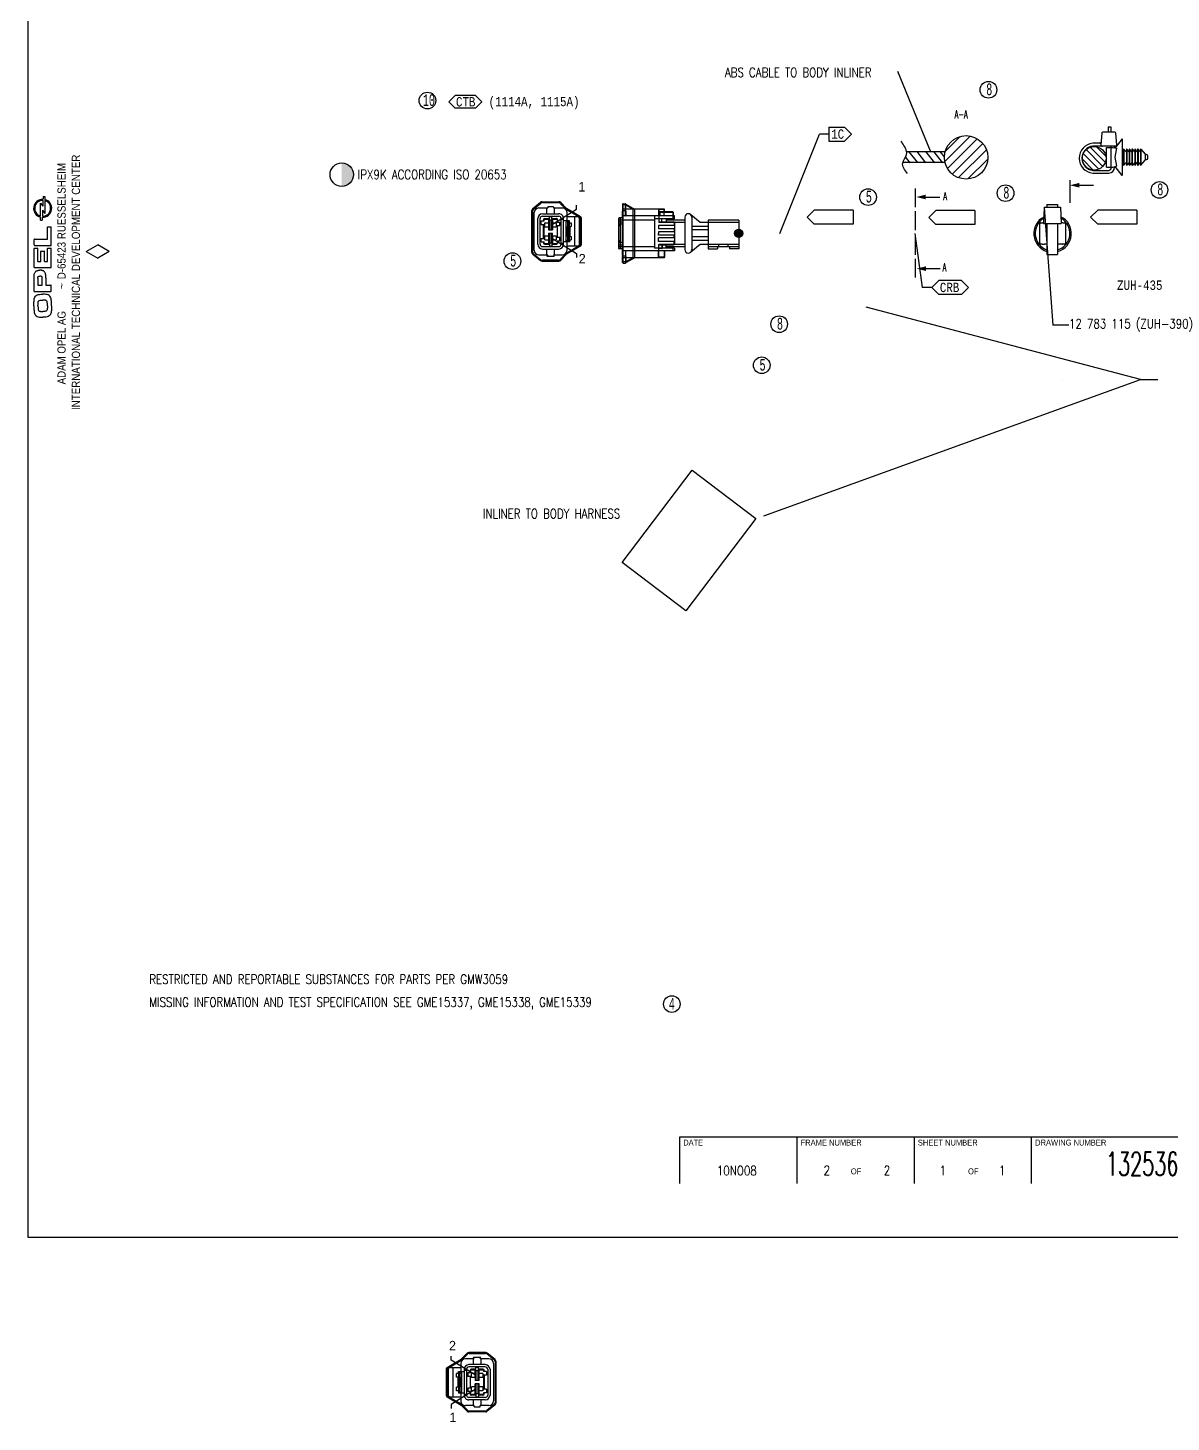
# Model space of a CAD drawing. Extents: x -144 to 1666, y -603 to 461.
# Drawn here: x -97 to 390, y -562 to 33 of the extents above; entities that cross this region are included whole.
import ezdxf

# ---------------------------------------------------------------- set-up
doc = ezdxf.new("R2010")
doc.units = 0
doc.layers.get('0').update_dxf_attribs({"linetype": 'CONTINUOUS'})
for name, color, linetype in [('1', 7, 'CONTINUOUS'), ('2', 7, 'CONTINUOUS'), ('253', 7, 'CONTINUOUS'), ('3', 7, 'CONTINUOUS'), ('BUNDLE FLAGS', 6, 'CONTINUOUS'), ('FLAGS', 5, 'CONTINUOUS'), ('kreis', 7, 'CONTINUOUS')]:
    doc.layers.add(name, color=color, linetype=linetype)
doc.styles.add('HS-COMPONENT-INFO', font='MONOTXT.SHX', dxfattribs={"width": 0.8, "height": 4})
doc.styles.add('HS-DRAWING-FRAME', font='ROMANS.SHX', dxfattribs={"width": 0.6, "height": 3.5})
doc.styles.add('HS-FLAGS', font='MONOTXT.SHX', dxfattribs={"width": 0.8, "height": 4})
doc.styles.add('HS-TABLE-CHANGE-INDEX-CODE', font='MONOTXT.SHX', dxfattribs={"width": 0.6, "height": 5})
doc.styles.add('HS-WIRE', font='ROMANS.SHX', dxfattribs={"width": 0.8, "height": 4})
doc.styles.add('TXT', font='TXT', dxfattribs={"height": 0.2})
doc.linetypes.add('RA', pattern='A,0.2,-0.005,["-\\-",Standard,S=0.3,R=0,X=-0.4,Y=-0.15],-0.005', length=0.21)

# ---------------------------------------------------------------- blocks, each defined once
blk = doc.blocks.new('RAUTEN')
at = {"layer": '253', "linetype": 'Continuous'}
for p, q in [((-1738.2, 420.37), (-1733.24, 423.24)), ((-1728.28, 420.37), (-1733.24, 423.24)), ((-1738.2, 420.37), (-1733.24, 417.51)), ((-1728.28, 420.37), (-1733.24, 417.51))]:
    blk.add_line(p, q, dxfattribs=at)
blk = doc.blocks.new('OPEL')
at = {"layer": '2', "color": 7, "linetype": 'Continuous'}
for p, q in [((5.4, 435.52), (5.36, 440.96)), ((5.36, 440.96), (6.34, 439.66)), ((6.44, 442.2), (6.34, 439.66)), ((6.51, 443.84), (6.46, 442.65)), ((6.51, 443.84), (7.19, 443.84)), ((7.19, 443.84), (7.2, 442.55)), ((7.2, 442.08), (7.25, 436.64)), ((5.42, 433.76), (5.41, 435.05)), ((6.15, 434.95), (6.1, 433.76)), ((6.27, 437.94), (6.17, 435.4)), ((6.27, 437.94), (7.25, 436.64)), ((5.42, 433.76), (6.1, 433.76)), ((8.36, 425.65), (8.36, 430.69)), ((8.51, 430.84), (9.77, 430.84)), ((9.93, 423), (9.93, 430.69)), ((2.68, 423.16), (2.68, 425.5)), ((2.83, 425.65), (8.36, 425.65)), ((2.83, 423), (9.93, 423)), ((2.68, 413.5), (2.68, 421.6)), ((2.83, 421.76), (4.07, 421.76)), ((4.22, 416.15), (4.22, 421.6)), ((5.53, 416.15), (5.53, 420.42)), ((5.69, 420.57), (6.92, 420.57)), ((7.07, 416.15), (7.07, 420.42)), ((8.39, 416.15), (8.39, 421.6)), ((8.54, 421.76), (9.77, 421.76)), ((9.93, 413.5), (9.93, 421.6)), ((2.68, 413.5), (9.93, 413.5)), ((4.22, 416.15), (5.53, 416.15)), ((7.07, 416.15), (8.39, 416.15)), ((2.68, 403.38), (2.68, 409.13)), ((4.22, 409.03), (4.22, 406.03)), ((4.22, 406.03), (6.1, 406.03)), ((6.1, 406.03), (6.1, 409.03)), ((7.64, 409.13), (7.65, 406.03)), ((7.65, 406.03), (9.77, 406.03)), ((9.93, 403.54), (9.93, 405.88)), ((2.68, 403.38), (9.77, 403.38))]:
    blk.add_line(p, q, dxfattribs=at)
for centre, radius, start, end in [((6.3, 438.8), 3.86, 87.67302, 256.56851), ((6.3, 438.8), 3.4, 87.67263, 254.66706), ((6.3, 438.8), 3.86, 267.67847, 76.56259), ((6.3, 438.8), 3.4, 267.67885, 74.6603), ((8.51, 430.69), 0.154, 90, 180), ((9.77, 430.69), 0.154, 0, 90), ((2.83, 425.5), 0.154, 90, 180), ((2.83, 423.16), 0.154, 179.99963, 270), ((2.83, 421.6), 0.154, 90, 180), ((4.07, 421.6), 0.154, 0, 90), ((5.69, 420.42), 0.154, 90, 180), ((6.92, 420.42), 0.154, 0, 90), ((8.54, 421.6), 0.154, 90, 180), ((9.77, 421.6), 0.154, 0, 90), ((9.77, 405.88), 0.154, 0, 90), ((9.77, 403.54), 0.154, 270, 0)]:
    blk.add_arc(centre, radius, start, end, dxfattribs=at)
for points, knots in [([(2.68, 409.13), (2.68, 409.4), (2.68, 409.67), (2.69, 409.94), (2.69, 410.18), (2.71, 410.41), (2.74, 410.65), (2.78, 410.85), (2.82, 411.04), (2.9, 411.23), (2.98, 411.41), (3.08, 411.58), (3.22, 411.72), (3.36, 411.87), (3.52, 411.99), (3.71, 412.09), (3.83, 412.16), (3.96, 412.21), (4.09, 412.26), (4.24, 412.31), (4.39, 412.35), (4.54, 412.37), (4.75, 412.41), (4.95, 412.43), (5.16, 412.43)], [0, 0, 0, 0, 0.168218, 0.168218, 0.168218, 0.314654, 0.314654, 0.314654, 0.439807, 0.439807, 0.439807, 0.560762, 0.560762, 0.560762, 0.687717, 0.687717, 0.687717, 0.775101, 0.775101, 0.775101, 0.871859, 0.871859, 0.871859, 1, 1, 1, 1]), ([(7.64, 409.13), (7.64, 409.4), (7.64, 409.67), (7.63, 409.94), (7.63, 410.18), (7.61, 410.41), (7.57, 410.65), (7.54, 410.85), (7.5, 411.04), (7.42, 411.23), (7.34, 411.41), (7.23, 411.58), (7.1, 411.72), (6.96, 411.87), (6.79, 411.99), (6.61, 412.09), (6.49, 412.16), (6.36, 412.21), (6.23, 412.26), (6.08, 412.31), (5.93, 412.35), (5.77, 412.37), (5.57, 412.41), (5.37, 412.43), (5.16, 412.43)], [0, 0, 0, 0, 0.168218, 0.168218, 0.168218, 0.314654, 0.314654, 0.314654, 0.439807, 0.439807, 0.439807, 0.560762, 0.560762, 0.560762, 0.687717, 0.687717, 0.687717, 0.775101, 0.775101, 0.775101, 0.871859, 0.871859, 0.871859, 1, 1, 1, 1]), ([(4.22, 409.03), (4.22, 409.09), (4.22, 409.16), (4.23, 409.23), (4.24, 409.33), (4.26, 409.42), (4.3, 409.51), (4.32, 409.56), (4.34, 409.6), (4.37, 409.64), (4.41, 409.69), (4.46, 409.73), (4.52, 409.77), (4.59, 409.81), (4.67, 409.84), (4.74, 409.86), (4.81, 409.88), (4.87, 409.89), (4.94, 409.9), (5.01, 409.9), (5.09, 409.9), (5.16, 409.9)], [0, 0, 0, 0, 0.136967, 0.136967, 0.136967, 0.328774, 0.328774, 0.328774, 0.428621, 0.428621, 0.428621, 0.559381, 0.559381, 0.559381, 0.720584, 0.720584, 0.720584, 0.852695, 0.852695, 0.852695, 1, 1, 1, 1]), ([(6.1, 409.03), (6.1, 409.09), (6.1, 409.16), (6.09, 409.23), (6.08, 409.33), (6.06, 409.42), (6.02, 409.51), (6, 409.56), (5.98, 409.6), (5.94, 409.64), (5.9, 409.69), (5.85, 409.73), (5.8, 409.77), (5.73, 409.81), (5.65, 409.84), (5.57, 409.86), (5.51, 409.88), (5.45, 409.89), (5.38, 409.9), (5.31, 409.9), (5.23, 409.9), (5.16, 409.9)], [0, 0, 0, 0, 0.136967, 0.136967, 0.136967, 0.328774, 0.328774, 0.328774, 0.428621, 0.428621, 0.428621, 0.559381, 0.559381, 0.559381, 0.720584, 0.720584, 0.720584, 0.852695, 0.852695, 0.852695, 1, 1, 1, 1]), ([(2.55, 397.23), (2.55, 397.44), (2.55, 397.64), (2.56, 397.85), (2.56, 398.16), (2.57, 398.47), (2.59, 398.78), (2.61, 399.08), (2.64, 399.38), (2.67, 399.69), (2.71, 399.98), (2.76, 400.27), (2.85, 400.55), (2.89, 400.68), (2.95, 400.81), (3.01, 400.93), (3.15, 401.18), (3.33, 401.41), (3.55, 401.58), (3.8, 401.78), (4.1, 401.92), (4.41, 402), (4.76, 402.09), (5.13, 402.11), (5.5, 402.13), (5.77, 402.14), (6.04, 402.15), (6.32, 402.15)], [0, 0, 0, 0, 0.082484, 0.082484, 0.082484, 0.206911, 0.206911, 0.206911, 0.329431, 0.329431, 0.329431, 0.447306, 0.447306, 0.447306, 0.503193, 0.503193, 0.503193, 0.615499, 0.615499, 0.615499, 0.743414, 0.743414, 0.743414, 0.890432, 0.890432, 0.890432, 1, 1, 1, 1]), ([(4.31, 397.23), (4.31, 397.42), (4.31, 397.62), (4.32, 397.81), (4.32, 398.03), (4.34, 398.26), (4.36, 398.48), (4.37, 398.67), (4.38, 398.86), (4.45, 399.03), (4.49, 399.16), (4.56, 399.28), (4.66, 399.37), (4.74, 399.44), (4.83, 399.5), (4.93, 399.53), (5.09, 399.59), (5.27, 399.62), (5.44, 399.63), (5.61, 399.65), (5.78, 399.66), (5.95, 399.66), (6.07, 399.66), (6.19, 399.66), (6.32, 399.66)], [0, 0, 0, 0, 0.147139, 0.147139, 0.147139, 0.319262, 0.319262, 0.319262, 0.461637, 0.461637, 0.461637, 0.564084, 0.564084, 0.564084, 0.643923, 0.643923, 0.643923, 0.776731, 0.776731, 0.776731, 0.906763, 0.906763, 0.906763, 1, 1, 1, 1]), ([(10.08, 397.23), (10.08, 397.44), (10.08, 397.64), (10.08, 397.85), (10.07, 398.16), (10.06, 398.47), (10.04, 398.78), (10.02, 399.08), (10, 399.38), (9.96, 399.69), (9.92, 399.98), (9.88, 400.27), (9.78, 400.55), (9.74, 400.68), (9.68, 400.81), (9.62, 400.93), (9.49, 401.18), (9.31, 401.41), (9.09, 401.58), (8.84, 401.78), (8.53, 401.92), (8.22, 402), (7.87, 402.09), (7.5, 402.11), (7.13, 402.13), (6.86, 402.14), (6.59, 402.15), (6.32, 402.15)], [0, 0, 0, 0, 0.082484, 0.082484, 0.082484, 0.206911, 0.206911, 0.206911, 0.329431, 0.329431, 0.329431, 0.447306, 0.447306, 0.447306, 0.503193, 0.503193, 0.503193, 0.615499, 0.615499, 0.615499, 0.743414, 0.743414, 0.743414, 0.890432, 0.890432, 0.890432, 1, 1, 1, 1]), ([(8.32, 397.23), (8.32, 397.42), (8.32, 397.62), (8.32, 397.81), (8.31, 398.03), (8.29, 398.26), (8.28, 398.48), (8.26, 398.67), (8.25, 398.86), (8.19, 399.03), (8.14, 399.16), (8.07, 399.28), (7.97, 399.37), (7.89, 399.44), (7.8, 399.5), (7.7, 399.53), (7.54, 399.59), (7.36, 399.62), (7.19, 399.63), (7.02, 399.65), (6.85, 399.66), (6.68, 399.66), (6.56, 399.66), (6.44, 399.66), (6.32, 399.66)], [0, 0, 0, 0, 0.147139, 0.147139, 0.147139, 0.319262, 0.319262, 0.319262, 0.461637, 0.461637, 0.461637, 0.564084, 0.564084, 0.564084, 0.643923, 0.643923, 0.643923, 0.776731, 0.776731, 0.776731, 0.906763, 0.906763, 0.906763, 1, 1, 1, 1]), ([(2.55, 397.23), (2.55, 397.03), (2.55, 396.82), (2.56, 396.62), (2.56, 396.31), (2.57, 396), (2.59, 395.69), (2.61, 395.38), (2.64, 395.08), (2.67, 394.78), (2.71, 394.48), (2.76, 394.19), (2.85, 393.91), (2.89, 393.78), (2.95, 393.65), (3.01, 393.53), (3.15, 393.28), (3.33, 393.06), (3.55, 392.88), (3.8, 392.68), (4.1, 392.55), (4.41, 392.47), (4.76, 392.37), (5.13, 392.35), (5.5, 392.34), (5.77, 392.32), (6.04, 392.32), (6.32, 392.32)], [0, 0, 0, 0, 0.082484, 0.082484, 0.082484, 0.206911, 0.206911, 0.206911, 0.329431, 0.329431, 0.329431, 0.447306, 0.447306, 0.447306, 0.503193, 0.503193, 0.503193, 0.615499, 0.615499, 0.615499, 0.743414, 0.743414, 0.743414, 0.890432, 0.890432, 0.890432, 1, 1, 1, 1]), ([(4.31, 397.23), (4.31, 397.04), (4.31, 396.85), (4.32, 396.66), (4.32, 396.43), (4.34, 396.21), (4.36, 395.98), (4.37, 395.79), (4.38, 395.61), (4.45, 395.43), (4.49, 395.3), (4.56, 395.18), (4.66, 395.09), (4.74, 395.02), (4.83, 394.97), (4.93, 394.93), (5.09, 394.87), (5.27, 394.85), (5.44, 394.83), (5.61, 394.82), (5.78, 394.81), (5.95, 394.8), (6.07, 394.8), (6.19, 394.8), (6.32, 394.8)], [0, 0, 0, 0, 0.147139, 0.147139, 0.147139, 0.319262, 0.319262, 0.319262, 0.461637, 0.461637, 0.461637, 0.564084, 0.564084, 0.564084, 0.643923, 0.643923, 0.643923, 0.776731, 0.776731, 0.776731, 0.906763, 0.906763, 0.906763, 1, 1, 1, 1]), ([(8.32, 397.23), (8.32, 397.04), (8.32, 396.85), (8.32, 396.66), (8.31, 396.43), (8.29, 396.21), (8.28, 395.98), (8.26, 395.79), (8.25, 395.61), (8.19, 395.43), (8.14, 395.3), (8.07, 395.18), (7.97, 395.09), (7.89, 395.02), (7.8, 394.97), (7.7, 394.93), (7.54, 394.87), (7.36, 394.85), (7.19, 394.83), (7.02, 394.82), (6.85, 394.81), (6.68, 394.8), (6.56, 394.8), (6.44, 394.8), (6.32, 394.8)], [0, 0, 0, 0, 0.147139, 0.147139, 0.147139, 0.319262, 0.319262, 0.319262, 0.461637, 0.461637, 0.461637, 0.564084, 0.564084, 0.564084, 0.643923, 0.643923, 0.643923, 0.776731, 0.776731, 0.776731, 0.906763, 0.906763, 0.906763, 1, 1, 1, 1]), ([(10.08, 397.23), (10.08, 397.03), (10.08, 396.82), (10.08, 396.62), (10.07, 396.31), (10.06, 396), (10.04, 395.69), (10.02, 395.38), (10, 395.08), (9.96, 394.78), (9.92, 394.48), (9.88, 394.19), (9.78, 393.91), (9.74, 393.78), (9.68, 393.65), (9.62, 393.53), (9.49, 393.28), (9.31, 393.06), (9.09, 392.88), (8.84, 392.68), (8.53, 392.55), (8.22, 392.47), (7.87, 392.37), (7.5, 392.35), (7.13, 392.34), (6.86, 392.32), (6.59, 392.32), (6.32, 392.32)], [0, 0, 0, 0, 0.082484, 0.082484, 0.082484, 0.206911, 0.206911, 0.206911, 0.329431, 0.329431, 0.329431, 0.447306, 0.447306, 0.447306, 0.503193, 0.503193, 0.503193, 0.615499, 0.615499, 0.615499, 0.743414, 0.743414, 0.743414, 0.890432, 0.890432, 0.890432, 1, 1, 1, 1])]:
    blk.add_open_spline(points, degree=3, knots=knots, dxfattribs=at)
at = {"layer": '2', "color": 7, "linetype": 'Continuous', "style": 'TXT'}
for s, width, p in [('INTERNATIONAL TECHNICAL DEVELOPMENT CENTER', 0.889286, (22.22, 352.77)), (' D-65423 RUESSELSHEIM', 0.886886, (16.1, 407.4)), ('ADAM OPEL AG ', 0.883971, (16.1, 363.71))]:
    blk.add_text(s, height=3.5, rotation=90, dxfattribs=dict(at, width=width)).set_placement(p)
blk.add_text('~', height=3.5, rotation=90, dxfattribs=at).set_placement((16.1, 404.28))
blk = doc.blocks.new('418123610_ZUS-25')
for p, q in [((-5.75, 51.15), (6.55, 51.15)), ((-5.75, 51.15), (-5.75, 38.15)), ((-4.75, 51.15), (-4.75, 34.72)), ((4.65, 51.15), (4.65, 34.72)), ((5.65, 51.15), (5.65, 38.15)), ((6.55, 51.15), (6.55, 47.19)), ((5.65, 46.65), (4.65, 46.65)), ((5.65, 42.65), (4.65, 42.65)), ((5.65, 47.19), (6.55, 47.19)), ((5.65, 42.12), (6.55, 42.12)), ((6.55, 38.15), (6.55, 42.12)), ((-5.75, 38.15), (6.55, 38.15)), ((-3.05, 38.15), (-3.05, 31.15)), ((-1.55, 38.15), (-1.55, 31.15)), ((1.45, 38.15), (1.45, 31.15)), ((2.95, 38.15), (2.95, 31.15)), ((-4.75, 34.72), (-8.01, 30.71)), ((-6.95, 31.15), (6.85, 31.15)), ((4.65, 34.72), (7.91, 30.71)), ((-7.49, 23.84), (-7.49, 1.93)), ((-6.3, 23.84), (-7.49, 23.84)), ((-6.95, 28.15), (6.85, 28.15)), ((-6.3, 23.84), (-6.3, 15.27)), ((-5.74, 28.15), (-5.74, 20.25)), ((-4.74, 28.15), (-4.74, 17.1)), ((-4.45, 23.83), (4.37, 23.83)), ((-3.44, 23.83), (-3.44, 16.92)), ((-1.94, 23.83), (-1.94, 16.92)), ((-0.78, 23.83), (-0.78, 16.92)), ((0.69, 23.83), (0.69, 16.92)), ((1.86, 23.83), (1.86, 16.92)), ((3.36, 23.83), (3.36, 16.92)), ((4.66, 28.15), (4.66, 17.1)), ((5.66, 28.15), (5.66, 20.25)), ((6.21, 23.84), (6.21, 15.27)), ((6.21, 23.84), (7.4, 23.84)), ((7.4, 23.84), (7.4, 1.93)), ((-10.4, 19.41), (-10.4, 1.94)), ((-7.48, 19.41), (-10.4, 19.41)), ((-10.24, 19.55), (-10.24, 17.1)), ((-9.19, 19.55), (-10.22, 19.55)), ((-9.19, 23.13), (-9.19, 17.1)), ((-6.3, 23.15), (-9.18, 23.15)), ((-9.03, 23.32), (-9.03, 17.1)), ((-7.49, 23.33), (-8.99, 23.33)), ((-6.3, 20.25), (-4.74, 20.25)), ((-4.74, 18.33), (-6.3, 18.33)), ((-4.95, 17.1), (-4.95, 23.33)), ((-4.74, 23.7), (-3.44, 23.7)), ((-1.94, 23.7), (-0.78, 23.7)), ((1.86, 23.7), (0.69, 23.7)), ((4.66, 23.7), (3.36, 23.7)), ((6.21, 20.25), (4.66, 20.25)), ((4.87, 17.1), (4.87, 23.33)), ((4.87, 18.54), (6.33, 18.54)), ((4.87, 18.33), (6.21, 18.33)), ((7.4, 23.15), (6.21, 23.15)), ((6.21, 18.33), (6.4, 18.51)), ((6.43, 18.44), (6.43, 17.1)), ((7.4, 19.55), (10.14, 19.55)), ((7.4, 19.41), (10.32, 19.41)), ((10.13, 19.55), (10.13, 17.1)), ((10.32, 19.41), (10.32, 1.93)), ((-10.4, 17.1), (-4.74, 17.1)), ((-10.4, 16.91), (-7.49, 16.91)), ((-9.03, 17.48), (-7.49, 17.48)), ((-7.49, 15.27), (6.21, 15.27)), ((-5.72, 15.27), (-5.72, 0.21)), ((-3.44, 16.92), (-1.94, 16.92)), ((-0.78, 16.92), (-0.02, 16.92)), ((0.69, 16.92), (-0.06, 16.92)), ((3.36, 16.92), (1.86, 16.92)), ((10.32, 17.1), (4.66, 17.1)), ((5.64, 15.27), (5.64, 0.21)), ((10.33, 16.91), (7.42, 16.91)), ((-12.48, 3.09), (-10.4, 6.71)), ((-10.4, 6.06), (-12.1, 3.09)), ((-10.4, 6.71), (10.32, 6.71)), ((-10.4, 6.06), (10.32, 6.06)), ((12.39, 3.09), (10.32, 6.71)), ((10.32, 6.06), (12.02, 3.09)), ((-12.68, 1.85), (-12.68, 2.89)), ((-7.49, 2.86), (-12.68, 2.86)), ((12.59, 1.93), (-12.68, 1.94)), ((-9.92, 3.09), (-12.48, 3.09)), ((-12.48, 1.65), (-9.92, 1.65)), ((-12.2, 2.86), (-12.1, 3.09)), ((-12.2, 2.86), (-12.2, 1.94)), ((-12.2, 1.94), (-12.1, 1.65)), ((-9.72, 2.86), (-9.72, 2.89)), ((-9.72, 2.89), (-9.72, 1.85)), ((-9.72, 1.85), (-9.72, 1.85)), ((-9.52, 3.09), (-7.69, 3.09)), ((9.44, 1.65), (-9.52, 1.65)), ((-7.49, 1.93), (-7.49, 1.85)), ((-6.64, 1.65), (-6.64, 0.21)), ((-6.64, 0.66), (6.56, 0.66)), ((6.36, 0.01), (-6.44, 0.01)), ((-4.93, 0.03), (-4.93, 1.65)), ((-3.92, 1.65), (-3.92, 0.21)), ((-3.72, 0.01), (-3.42, 0.01)), ((-3.22, 0.66), (-3.22, 0.21)), ((3.14, 0.66), (3.14, 0.21)), ((3.63, 0.01), (3.34, 0.01)), ((3.83, 1.65), (3.83, 0.21)), ((4.85, 0.03), (4.85, 1.65)), ((6.56, 1.65), (6.56, 0.21)), ((7.4, 1.93), (7.4, 1.85)), ((7.41, 2.86), (12.59, 2.86)), ((9.44, 3.09), (7.6, 3.09)), ((9.64, 2.89), (9.64, 1.85)), ((9.64, 2.86), (9.64, 2.89)), ((9.64, 1.85), (9.64, 1.85)), ((9.74, 3.09), (12.39, 3.09)), ((12.39, 1.65), (9.84, 1.65)), ((12.12, 2.86), (12.02, 3.09)), ((12.12, 1.93), (12.02, 1.65)), ((12.12, 2.86), (12.12, 1.93)), ((12.59, 1.85), (12.59, 2.89))]:
    blk.add_line(p, q)
for centre, radius, start, end in [((-6.95, 29.65), 1.5, 90, 180), ((6.85, 29.65), 1.5, 0, 90), ((-6.95, 29.65), 1.5, 180, 270), ((-4.45, 23.33), 0.5, 90, 180), ((4.37, 23.33), 0.5, 0, 90), ((6.85, 29.65), 1.5, 270, 0), ((-10.23, 19.38), 0.171, 85.84968, 170.08507), ((-8.99, 23.13), 0.2, 90, 180), ((6.11, 18.44), 0.1, 0, 0), ((6.33, 18.44), 0.1, 0, 90), ((10.14, 19.36), 0.188, 14.55273, 92.10178), ((-12.48, 2.89), 0.2, 90, 180.22625), ((-12.48, 1.85), 0.2, 180.22625, 270), ((-9.92, 2.89), 0.2, 0, 90), ((-9.92, 1.85), 0.2, 270, 0), ((-9.52, 2.89), 0.2, 90, 180), ((-9.52, 1.85), 0.2, 180, 270), ((-7.69, 2.89), 0.2, 0, 90), ((-7.69, 1.85), 0.2, 270, 0), ((-6.44, 0.21), 0.2, 180, 270), ((-5.92, 0.21), 0.2, 270, 0), ((-3.72, 0.21), 0.2, 180, 270), ((-3.42, 0.21), 0.2, 270, 0), ((3.34, 0.21), 0.2, 180, 270), ((3.63, 0.21), 0.2, 270, 0), ((5.84, 0.21), 0.2, 180, 270), ((6.36, 0.21), 0.2, 270, 0), ((7.6, 2.89), 0.2, 90, 180), ((7.6, 1.85), 0.2, 180, 270), ((9.44, 2.89), 0.2, 0, 90), ((9.44, 1.85), 0.2, 270, 0), ((9.84, 2.89), 0.2, 90, 180), ((9.84, 1.85), 0.2, 180, 270), ((12.39, 2.89), 0.2, 359.77375, 90), ((12.39, 1.85), 0.2, 270, 359.77375)]:
    blk.add_arc(centre, radius, start, end)
blk = doc.blocks.new('HSDblock0001')
for p, q in [((0.27, 23.25), (6.31, 26.78)), ((0.27, 23.25), (6.31, 26.78)), ((0.85, 23.18), (6.53, 26.51)), ((2.04, 26.47), (2.04, 28.18)), ((12.67, 19.82), (2.04, 26.47)), ((6.07, 25.02), (6.07, 21.05)), ((6.31, 26.78), (8.78, 29.35)), ((6.31, 26.78), (8.78, 29.35)), ((6.53, 26.51), (8.93, 29)), ((11.82, 27.02), (8.07, 27.02)), ((16.72, 29.65), (9.5, 29.65)), ((9.5, 29.65), (16.72, 29.65)), ((16.57, 24.52), (9.57, 24.52)), ((9.65, 29.3), (16.6, 29.3)), ((11.42, 27.02), (11.42, 24.52)), ((14.62, 27.52), (11.52, 27.52)), ((11.82, 27.02), (11.52, 27.52)), ((14.32, 27.02), (14.62, 27.52)), ((18.07, 27.02), (14.32, 27.02)), ((14.72, 27.02), (14.72, 24.52)), ((20.35, 26.59), (17.23, 29.08)), ((20.7, 26.75), (17.35, 29.43)), ((20.07, 25.02), (20.07, 9.02)), ((20.72, 25.81), (20.72, 8.25)), ((21.07, 25.97), (21.07, 8.09)), ((21.07, 25.02), (21.07, 9.02)), ((0, 22.81), (0, 11.22)), ((0, 11.22), (0, 22.81)), ((0.35, 11.71), (0.35, 22.32)), ((0.7, 22.29), (0.7, 11.73)), ((1.7, 23.29), (6.07, 23.29)), ((2.68, 23.29), (2.68, 10.73)), ((5.07, 20.66), (4.33, 20.66)), ((4.33, 19.16), (4.33, 20.66)), ((5.07, 19.16), (4.33, 19.16)), ((4.79, 19.16), (4.79, 14.87)), ((5.07, 21.52), (7.57, 21.52)), ((5.07, 21.02), (5.07, 21.52)), ((5.07, 21.02), (6.18, 21.06)), ((5.07, 21.02), (5.07, 12.52)), ((5.4, 13), (5.4, 21.03)), ((5.7, 21.04), (5.7, 12.99)), ((6.18, 21.06), (6.55, 21.01)), ((6.34, 19.1), (6.55, 19.17)), ((6.34, 14.94), (6.34, 19.1)), ((6.55, 13.02), (6.55, 21.01)), ((7.57, 22.52), (7.57, 11.52)), ((7.57, 22.12), (8.57, 22.12)), ((8.57, 22.52), (8.57, 11.52)), ((9.07, 21.02), (9.07, 19.52)), ((10.32, 21.02), (9.07, 21.02)), ((10.32, 19.52), (9.07, 19.52)), ((16.57, 23.52), (9.57, 23.52)), ((10.07, 21.02), (10.07, 22.02)), ((10.07, 19.52), (10.07, 14.52)), ((10.32, 21.02), (10.32, 22.02)), ((10.32, 14.52), (10.32, 19.52)), ((12.55, 22.22), (10.52, 22.22)), ((12.55, 22.52), (10.57, 22.52)), ((12.22, 20.67), (10.65, 20.67)), ((10.65, 18.97), (10.65, 20.67)), ((12.22, 18.97), (10.65, 18.97)), ((12.22, 18.97), (12.22, 21.92)), ((13.92, 21.92), (12.22, 21.92)), ((12.22, 18.97), (12.22, 17.71)), ((12.55, 22.22), (12.55, 23.3)), ((13.59, 23.3), (12.55, 23.3)), ((12.67, 17.71), (12.67, 21.92)), ((13.47, 17.71), (13.47, 21.92)), ((13.59, 22.22), (13.59, 23.3)), ((15.57, 22.52), (13.59, 22.52)), ((15.62, 22.22), (13.59, 22.22)), ((13.92, 17.71), (13.92, 21.92)), ((15.5, 20.67), (13.92, 20.67)), ((15.5, 18.97), (13.92, 18.97)), ((15.5, 20.67), (15.5, 18.97)), ((15.82, 22.02), (15.82, 21.52)), ((17.07, 21.52), (15.82, 21.52)), ((15.82, 20.02), (15.82, 14.02)), ((17.07, 20.02), (15.82, 20.02)), ((16.07, 21.52), (16.07, 22.02)), ((16.07, 20.02), (16.07, 14.02)), ((17.07, 21.52), (17.07, 20.02)), ((17.57, 22.52), (17.57, 11.52)), ((18.57, 22.52), (18.57, 11.52)), ((12.67, 14.22), (2.04, 7.56)), ((5.07, 14.87), (4.33, 14.87)), ((4.33, 13.37), (4.33, 14.87)), ((5.07, 13.37), (4.33, 13.37)), ((5.07, 13.02), (6.18, 12.97)), ((5.07, 12.52), (7.57, 12.52)), ((6.07, 12.98), (6.07, 9.02)), ((6.18, 12.97), (6.55, 13.02)), ((6.34, 14.94), (6.55, 14.87)), ((7.57, 11.92), (8.57, 11.92)), ((9.07, 14.52), (9.07, 13.02)), ((10.32, 14.52), (9.07, 14.52)), ((10.32, 13.02), (9.07, 13.02)), ((10.07, 13.02), (10.07, 12.02)), ((10.32, 12.02), (10.32, 13.02)), ((12.22, 15.07), (10.65, 15.07)), ((10.65, 13.37), (10.65, 15.07)), ((12.22, 13.37), (10.65, 13.37)), ((13.92, 17.71), (12.22, 17.71)), ((13.92, 16.33), (12.22, 16.33)), ((12.22, 13.37), (12.22, 16.33)), ((12.22, 12.11), (12.22, 13.37)), ((13.92, 12.11), (12.22, 12.11)), ((12.67, 12.11), (12.67, 16.33)), ((13.47, 12.11), (13.47, 16.33)), ((13.92, 12.11), (13.92, 16.33)), ((15.5, 15.07), (13.92, 15.07)), ((15.5, 13.37), (13.92, 13.37)), ((15.5, 15.07), (15.5, 13.37)), ((17.07, 14.02), (15.82, 14.02)), ((17.07, 12.52), (15.82, 12.52)), ((15.82, 12.52), (15.82, 12.02)), ((16.07, 12.02), (16.07, 12.52)), ((17.07, 14.02), (17.07, 12.52)), ((0.27, 10.78), (6.31, 7.26)), ((6.31, 7.26), (0.27, 10.78)), ((6.4, 7.61), (0.85, 10.85)), ((1.7, 10.73), (6.07, 10.73)), ((2.04, 7.56), (2.04, 5.86)), ((6.31, 7.26), (8.78, 4.69)), ((8.78, 4.69), (6.31, 7.26)), ((8.93, 5.04), (6.61, 7.44)), ((11.82, 7.02), (8.07, 7.02)), ((16.57, 10.52), (9.57, 10.52)), ((16.57, 9.52), (9.57, 9.52)), ((12.56, 11.82), (10.52, 11.82)), ((12.56, 11.52), (10.57, 11.52)), ((11.42, 9.52), (11.42, 7.02)), ((11.82, 6.52), (11.82, 7.02)), ((11.82, 6.52), (14.32, 6.52)), ((12.56, 11.82), (12.56, 10.74)), ((12.56, 10.74), (13.59, 10.74)), ((15.62, 11.82), (13.59, 11.82)), ((13.59, 11.82), (13.59, 10.74)), ((15.57, 11.52), (13.59, 11.52)), ((18.07, 7.02), (14.32, 7.02)), ((14.32, 6.52), (14.32, 7.02)), ((14.72, 9.52), (14.72, 7.02)), ((20.35, 7.47), (17.23, 4.95)), ((20.7, 7.31), (17.35, 4.6)), ((16.72, 4.38), (9.5, 4.38)), ((16.6, 4.73), (9.65, 4.73))]:
    blk.add_line(p, q)
for centre, radius, start, end in [((8.07, 25.02), 2, 89.99998, 179.99998), ((9.57, 22.52), 2, 89.99998, 179.99998), ((9.5, 28.65), 1, 89.99998, 136.09425), ((9.65, 28.3), 1, 89.99998, 136.09425), ((16.57, 22.52), 2, 359.99998, 89.99998), ((16.6, 28.3), 1, 51.36077, 89.99998), ((16.72, 28.65), 1, 51.34625, 89.99998), ((18.07, 25.02), 2, 359.99998, 89.99998), ((19.72, 25.81), 1, 359.99998, 51.36077), ((20.07, 25.97), 1, 359.99998, 51.34625), ((0.5, 22.81), 0.5, 117.93663, 179.99998), ((1.35, 22.32), 1, 120.29485, 179.99998), ((1.7, 22.29), 1, 89.99998, 179.99998), ((9.57, 22.52), 1, 89.99998, 179.99998), ((10.57, 22.02), 0.5, 89.99998, 179.99998), ((10.52, 22.02), 0.2, 89.99998, 179.99998), ((15.57, 22.02), 0.5, 359.99998, 89.99998), ((15.62, 22.02), 0.2, 359.99998, 89.99998), ((16.57, 22.52), 1, 359.99998, 89.99998), ((10.57, 12.02), 0.5, 179.99998, 269.99998), ((10.52, 12.02), 0.2, 179.99998, 269.99998), ((15.57, 12.02), 0.5, 269.99998, 359.99998), ((15.62, 12.02), 0.2, 269.99998, 359.99998), ((0.5, 11.22), 0.5, 179.99998, 242.06333), ((1.35, 11.71), 1, 179.99998, 239.75202), ((1.7, 11.73), 1, 179.99998, 269.99998), ((8.07, 9.02), 2, 179.99998, 269.99998), ((5.89, 6.75), 1, 43.90572, 59.75202), ((9.57, 11.52), 2, 179.99998, 269.99998), ((9.57, 11.52), 1, 179.99998, 269.99998), ((16.57, 11.52), 1, 269.99998, 359.99998), ((16.57, 11.52), 2, 269.99998, 359.99998), ((18.07, 9.02), 2, 269.99998, 359.99998), ((19.72, 8.25), 1, 308.86684, 359.99998), ((20.07, 8.09), 1, 308.93657, 359.99998), ((9.5, 5.38), 1, 223.90572, 269.99998), ((9.65, 5.73), 1, 223.90572, 269.99998), ((16.6, 5.73), 1, 269.99998, 308.86684), ((16.72, 5.38), 1, 269.99998, 308.93657)]:
    blk.add_arc(centre, radius, start, end)
for s, p in [('2', (1.09, 30.63)), ('1', (1.24, 0))]:
    blk.add_text(s, height=4, rotation=180).set_placement(p)
blk = doc.blocks.new('MAßPUNKT')
at = {"color": 1, "linetype": 'ByBlock'}
for radius in [1.75, 1.73, 1.71, 1.69, 1.67, 1.65, 1.63, 1.61, 1.59, 1.57, 1.55, 1.53, 1.51, 1.49, 1.47, 1.45, 1.43, 1.41, 1.39, 1.37, 1.35, 1.33, 1.31, 1.29, 1.27, 1.25, 1.23, 1.21, 1.19, 1.17, 1.15, 1.13, 1.11, 1.09, 1.07, 1.05, 1.03, 1.01, 0.99, 0.97, 0.95, 0.93, 0.91, 0.89, 0.87, 0.85, 0.83, 0.81, 0.79, 0.77, 0.75, 0.73, 0.71, 0.69, 0.67, 0.65, 0.63, 0.61, 0.59, 0.57, 0.55, 0.53, 0.51, 0.49, 0.47, 0.45, 0.43, 0.41, 0.39, 0.37, 0.37, 0.35, 0.33, 0.31, 0.29, 0.27, 0.25, 0.25, 0.23, 0.21, 0.19, 0.17, 0.15, 0.13, 0.11, 0.09, 0.07, 0.05, 0.03, 0.01]:
    blk.add_circle((-0.02, 0.01), radius, dxfattribs=at)
blk = doc.blocks.new('MAßPUNKT_2')
blk.add_blockref('MAßPUNKT', (0.02, -0.01))
blk = doc.blocks.new('A$C5AB97075')
at = {"layer": 'FLAGS'}
for p, q in [((0, 6), (6.65, 6)), ((0, 6), (0, 0)), ((6.65, 6), (9.65, 3)), ((0, 0), (6.65, 0)), ((6.65, 0), (9.65, 3))]:
    blk.add_line(p, q, dxfattribs=at)
at = {"layer": 'FLAGS', "insert": (1, 5.01), "char_height": 4, "width": 13.4157, "attachment_point": 1, "style": 'HS-FLAGS'}
blk.add_mtext('1C', dxfattribs=at)
blk = doc.blocks.new('A$C05E05434')
at = {"layer": 'FLAGS'}
blk.add_line((4.05, 3), (0, 3), dxfattribs=at)
blk.add_blockref('A$C5AB97075', (4.05, 0))
blk = doc.blocks.new('HALBMOND')
h = blk.add_hatch(color=256)
edge = h.paths.add_edge_path()
edge.add_arc((0, 0), 5, 270, 450)
edge.add_line((0, 5), (0, -5))
blk.add_circle((0, 0), 5)
blk = doc.blocks.new('Reportable_Parts')
at = {"char_height": 4, "attachment_point": 1, "style": 'HS-WIRE'}
for s, insert, width in [('RESTRICTED AND REPORTABLE SUBSTANCES FOR PARTS PER GMW3059', (0.08, 6.64), 304.9), ('MISSING INFORMATION AND TEST SPECIFICATION SEE GME15337, GME15338, GME15339', (0.08, -3.09), 424.3202)]:
    blk.add_mtext(s, dxfattribs=dict(at, insert=insert, width=width))
blk = doc.blocks.new('MRA_RA')
at = {"layer": 'BUNDLE FLAGS'}
for p, q in [((-16.65, 3), (-19.65, 0)), ((-16.65, -3), (-19.65, 0)), ((0, 3), (-16.65, 3)), ((0, 3), (0, -3)), ((0, -3), (-16.65, -3))]:
    blk.add_line(p, q, dxfattribs=at)
blk = doc.blocks.new('A$C4CEE729A')
at = {"layer": 'FLAGS'}
for p, q in [((7.05, 6), (4.05, 3)), ((16.7, 6), (7.05, 6)), ((16.7, 6), (19.7, 3)), ((4.05, 3), (0, 3)), ((7.05, 0), (4.05, 3)), ((16.7, 0), (7.05, 0)), ((16.7, 0), (19.7, 3))]:
    blk.add_line(p, q, dxfattribs=at)
at = {"layer": 'FLAGS', "insert": (7.47, 5.01), "char_height": 4, "width": 13.4157, "attachment_point": 1, "style": 'HS-FLAGS'}
blk.add_mtext('CRB', dxfattribs=at)
blk = doc.blocks.new('A$C40CC02F5')
at = {"layer": '1', "color": 7, "linetype": 'Continuous'}
blk.add_line((1, 6), (1, 0), dxfattribs=at)
blk.add_solid([(0, 6), (2, 6), (1, 10)], dxfattribs=at)
blk = doc.blocks.new('A$C4261434D')
at = {"xscale": -1, "rotation": 270.0000004154921}
blk.add_blockref('A$C40CC02F5', (0, 0), dxfattribs=at)
blk = doc.blocks.new('A$C3BF21694')
for p, q in [((87.72, 53.93), (73.74, 87.89)), ((104.6, 60.38), (93.76, 49.56)), ((100.38, 60.21), (93.94, 53.78)), ((77.46, 53.85), (93.96, 53.82)), ((82.2, 49.11), (78.43, 53.85)), ((85.71, 49.02), (81.94, 53.77)), ((89.49, 49.02), (85.71, 53.77)), ((89.14, 53.77), (89.05, 53.85)), ((92.91, 49.02), (89.14, 53.77)), ((93.59, 51.54), (91.76, 53.84)), ((107.56, 59.26), (94.89, 46.58)), ((109.97, 57.2), (96.95, 44.17)), ((111.5, 54.57), (99.58, 42.65)), ((93.87, 49.07), (75.92, 49.04)), ((79.04, 49.02), (77.07, 51.48)), ((112.06, 50.5), (103.65, 42.08)), ((81.1, 38.02), (81.12, 29.99)), ((81.14, 28.32), (81.15, 20.29)), ((81.14, 17.7), (81.15, 9.67)), ((81.15, 8.03), (81.16, 0))]:
    blk.add_line(p, q)
blk.add_circle((102.85, 51.3), 9.25)
blk.add_spline([(77.8, 44.41), (75.84, 48.89), (77.49, 52.58), (75.61, 57.52), (75.21, 58.15)], degree=3)
at = {"xscale": -1}
for p in [(91.64, 33.39), (91.76, 2.83)]:
    blk.add_blockref('A$C4261434D', p, dxfattribs=at)
at = {"style": 'HS-WIRE', "width": 0.8}
blk.add_text('ABS CABLE TO BODY INLINER', height=4, dxfattribs=at).set_placement((0, 85.55))
at = {"char_height": 3.5, "attachment_point": 1, "style": 'HS-DRAWING-FRAME'}
for s, insert, width in [('A-A', (97.94, 71.4), 17.3586), ('A', (93.07, 36.5), 0.8353), ('A', (92.87, 6.16), 1.4618)]:
    blk.add_mtext(s, dxfattribs=dict(at, insert=insert, width=width))
blk = doc.blocks.new('ZUH-390')
for p, q in [((21.07, 38.47), (20.65, 33.49)), ((26.64, 38.93), (21.56, 38.93)), ((23.8, 41.09), (23.8, 38.93)), ((23.8, 41.09), (25, 41.09)), ((25, 41.09), (25, 38.93)), ((29.76, 36.01), (26.78, 32.17)), ((27.56, 33.47), (27.14, 38.47)), ((29.76, 36.01), (29.76, 20.41)), ((21.54, 24.29), (14.41, 31.42)), ((22.62, 26.04), (16.25, 32.4)), ((20.24, 34.13), (17.27, 34.13)), ((27.06, 32.93), (17.33, 32.93)), ((22.85, 28.63), (18.76, 32.73)), ((23.16, 24.01), (23.16, 32.41)), ((23.16, 32.41), (25.81, 32.41)), ((25.16, 24.01), (25.16, 32.41)), ((25.18, 32.41), (25.18, 32.93)), ((25.81, 32.41), (27.43, 32.01)), ((26.53, 32.24), (26.53, 32.93)), ((27.43, 32.01), (26.66, 28.21)), ((30.56, 31.66), (30.36, 31.66)), ((30.36, 31.66), (30.36, 24.77)), ((30.56, 31.66), (30.56, 24.77)), ((31.59, 30.4), (30.56, 31.66)), ((31.79, 31.67), (31.59, 31.67)), ((31.59, 31.67), (31.59, 24.78)), ((31.79, 31.67), (31.79, 24.78)), ((32.79, 30.44), (31.79, 31.67)), ((32.99, 31.67), (32.79, 31.67)), ((32.79, 31.67), (32.79, 24.78)), ((32.99, 31.67), (32.99, 24.78)), ((33.99, 30.44), (32.99, 31.67)), ((34.19, 31.67), (33.99, 31.67)), ((33.99, 31.67), (33.99, 24.78)), ((34.19, 24.78), (34.19, 31.67)), ((35.19, 30.44), (34.19, 31.67)), ((35.39, 31.67), (35.19, 31.67)), ((35.19, 31.67), (35.19, 24.78)), ((35.39, 31.67), (35.39, 24.78)), ((36.4, 30.43), (35.39, 31.67)), ((36.6, 31.67), (36.4, 31.67)), ((36.4, 31.67), (36.4, 24.78)), ((36.6, 31.67), (36.6, 24.78)), ((37.6, 30.44), (36.6, 31.67)), ((37.8, 31.67), (37.6, 31.67)), ((37.6, 31.67), (37.6, 24.78)), ((37.8, 31.67), (37.8, 24.78)), ((37.8, 31.67), (39.56, 29.46)), ((17.43, 22.74), (12.86, 27.31)), ((19.87, 23.13), (13.34, 29.66)), ((23.16, 24.01), (25.81, 24.01)), ((25.81, 24.01), (27.43, 24.41)), ((26.53, 23.9), (26.53, 24.19)), ((26.66, 28.21), (27.43, 24.41)), ((29.76, 20.41), (26.78, 24.25)), ((29.76, 29.66), (30.36, 29.66)), ((29.76, 26.77), (30.36, 26.77)), ((30.36, 24.77), (30.56, 24.77)), ((31.59, 26.03), (30.56, 24.77)), ((31.59, 24.78), (31.79, 24.78)), ((32.79, 26.01), (31.79, 24.78)), ((32.79, 24.78), (32.99, 24.78)), ((33.99, 26.01), (32.99, 24.78)), ((33.99, 24.78), (34.19, 24.78)), ((35.19, 26.01), (34.19, 24.78)), ((35.19, 24.78), (35.39, 24.78)), ((35.39, 24.78), (36.4, 26.02)), ((35.39, 24.78), (36.4, 26.02)), ((36.4, 24.78), (36.6, 24.78)), ((36.6, 24.78), (37.6, 26.01)), ((36.6, 24.78), (37.6, 26.01)), ((37.6, 24.78), (37.8, 24.78)), ((37.8, 24.78), (39.56, 27)), ((39.56, 29.46), (39.56, 28.23)), ((40.44, 29.17), (39.56, 29.46)), ((39.56, 28.23), (39.56, 27)), ((40.44, 27.28), (39.56, 27)), ((39.56, 27), (39.56, 27)), ((40.58, 28.98), (40.58, 27.47)), ((7.54, 18.45), (7.54, 8.75)), ((17.27, 21.39), (24.19, 21.39)), ((17.33, 22.59), (24.19, 22.59)), ((-3.5, 6.84), (-3.75, 0)), ((-3.5, 6.83), (3.5, 6.83)), ((-2.3, 7.98), (-2.3, 6.83)), ((-2.3, 7.98), (2.3, 7.98)), ((2.3, 7.98), (2.3, 6.83)), ((3.5, 6.83), (3.75, 0)), ((-3.75, 0), (2.75, 0)), ((-2.43, 0), (-1.55, 0)), ((-1.55, 0), (1.55, 0)), ((2.75, 0), (3.75, 0)), ((-2.3, 0), (-2.3, -13.23)), ((2.3, 0), (2.3, -13.23)), ((-2.3, -13.23), (2.3, -13.23))]:
    blk.add_line(p, q)
blk.add_circle((17.88, 27.76), 5.04)
for centre, radius, start, end in [((21.56, 38.43), 0.5, 90, 175.23636), ((26.64, 38.43), 0.5, 4.76364, 90), ((17.88, 27.76), 6.4, 95.46548, 180.00028), ((17.88, 27.76), 5.2, 96.06905, 180), ((20.24, 34.63), 0.5, 270, 355.23636), ((21.21, 33.49), 0.56, 180.31129, 270.81381), ((27.07, 33.42), 0.487, 268.29946, 6.43697), ((17.88, 27.76), 6.4, 180.00256, 264.53248), ((17.88, 27.76), 5.2, 180.00256, 263.93352), ((23.7, 23.99), 1.48, 288.98748, 0.88755), ((24.09, 23.82), 2.43, 272.27365, 1.91349), ((40.38, 28.98), 0.2, 0, 72.24368), ((40.38, 27.47), 0.2, 287.75632, 0)]:
    blk.add_arc(centre, radius, start, end)
at = {"layer": '1', "linetype": 'Continuous'}
for p, q in [((-4.86, 0.25), (-4.27, 0.25)), ((-4.12, 0.25), (-4.27, 0.25)), ((-4.12, 0.25), (-3.74, 0.25)), ((4.41, 0.25), (3.74, 0.25)), ((4.55, 0.25), (4.41, 0.25)), ((4.55, 0.25), (5.14, 0.25)), ((-5.36, -4.15), (-5.36, -0.25)), ((-5.36, -4.55), (-5.36, -4.15)), ((-5.36, -8.45), (-5.36, -4.55)), ((5.64, -0.25), (5.64, -4.15)), ((5.64, -4.15), (5.64, -4.55)), ((5.64, -4.55), (5.64, -8.45)), ((-4.27, -8.95), (-4.86, -8.95)), ((-4.27, -8.95), (-4.12, -8.95)), ((-4.12, -8.95), (-3.36, -8.95)), ((-2.96, -8.95), (-3.36, -8.95)), ((-2.3, -8.95), (-2.96, -8.95)), ((3.24, -8.95), (2.3, -8.95)), ((3.64, -8.95), (3.24, -8.95)), ((4.41, -8.95), (3.64, -8.95)), ((4.41, -8.95), (4.55, -8.95)), ((5.14, -8.95), (4.55, -8.95))]:
    blk.add_line(p, q, dxfattribs=at)
for centre, radius, start, end in [((0.14, -4.35), 8, 118.31, 252.22522), ((-4.86, -0.25), 0.5, 90, 180), ((0.14, -4.35), 8, 285.64783, 64.02469), ((5.14, -0.25), 0.5, 0, 90), ((-4.86, -8.45), 0.5, 180, 270), ((5.14, -8.45), 0.5, 270, 0)]:
    blk.add_arc(centre, radius, start, end, dxfattribs=at)
at = {"layer": '1', "color": 18, "linetype": 'Continuous'}
for start, end in [(121.04225, 250.7295), (286.95337, 61.54996)]:
    blk.add_arc((0.14, -4.25), 7.4, start, end, dxfattribs=at)
at = {"xscale": -1}
blk.add_blockref('A$C4261434D', (17.54, 15.24), dxfattribs=at)

msp = doc.modelspace()

# ---------------------------------------------------------------- linework, layer by layer
at = {"color": 5}
msp.add_line((39.86, -29.95), (39.86, -29.95), dxfattribs=at)
at = {"color": 4}
for p, q in [((336.15, -43.88), (339.85, -94.06)), ((346.68, -94.09), (339.92, -94.09))]:
    msp.add_line(p, q, dxfattribs=at)
for p, q in [((377.32, -117.34), (260.31, -86.42)), ((216.61, -175.46), (377.32, -117.34)), ((343.84, -117.34), (343.84, -117.34)), ((377.32, -117.34), (384.62, -117.34)), ((83.38, -535.49), (83.38, -533.79)), ((87.65, -535.19), (90.12, -532.62)), ((87.65, -535.19), (90.12, -532.62)), ((87.87, -535.46), (90.27, -532.97)), ((93.16, -534.95), (89.41, -534.95)), ((90.84, -532.31), (98.06, -532.31)), ((98.06, -532.31), (90.84, -532.31)), ((90.99, -532.66), (97.94, -532.66)), ((92.76, -534.95), (92.76, -537.45)), ((93.16, -534.95), (92.86, -534.45)), ((95.96, -534.45), (92.86, -534.45)), ((95.66, -534.95), (95.96, -534.45)), ((99.41, -534.95), (95.66, -534.95)), ((96.06, -534.95), (96.06, -537.45)), ((101.69, -535.38), (98.57, -532.88)), ((102.04, -535.21), (98.69, -532.53)), ((81.34, -550.74), (81.34, -539.16)), ((81.34, -539.16), (81.34, -550.74)), ((81.61, -538.72), (87.65, -535.19)), ((81.61, -538.72), (87.65, -535.19)), ((81.69, -550.25), (81.69, -539.65)), ((82.04, -539.67), (82.04, -550.24)), ((82.19, -538.78), (87.87, -535.46)), ((83.04, -538.67), (87.41, -538.67)), ((94.01, -542.15), (83.38, -535.49)), ((84.02, -538.67), (84.02, -551.24)), ((86.41, -540.95), (86.41, -540.45)), ((86.41, -540.45), (88.91, -540.45)), ((86.41, -540.95), (87.52, -540.91)), ((86.41, -540.95), (86.41, -549.45)), ((86.74, -548.96), (86.74, -540.94)), ((87.04, -540.93), (87.04, -548.97)), ((87.41, -536.95), (87.41, -540.91)), ((87.52, -540.91), (87.9, -540.95)), ((87.9, -548.94), (87.9, -540.95)), ((88.91, -539.45), (88.91, -550.45)), ((88.91, -539.85), (89.91, -539.85)), ((89.91, -539.45), (89.91, -550.45)), ((91.66, -540.95), (90.41, -540.95)), ((90.41, -540.95), (90.41, -542.45)), ((97.91, -537.45), (90.91, -537.45)), ((97.91, -538.45), (90.91, -538.45)), ((91.41, -540.95), (91.41, -539.95)), ((91.66, -540.95), (91.66, -539.95)), ((93.89, -539.75), (91.86, -539.75)), ((93.89, -539.45), (91.91, -539.45)), ((95.26, -540.04), (93.56, -540.04)), ((93.56, -542.99), (93.56, -540.04)), ((94.93, -538.67), (93.89, -538.67)), ((93.89, -539.75), (93.89, -538.67)), ((94.01, -544.26), (94.01, -540.04)), ((94.81, -544.26), (94.81, -540.04)), ((94.93, -539.75), (94.93, -538.67)), ((96.91, -539.45), (94.93, -539.45)), ((96.96, -539.75), (94.93, -539.75)), ((95.26, -544.26), (95.26, -540.04)), ((97.16, -539.95), (97.16, -540.45)), ((98.41, -540.45), (97.16, -540.45)), ((97.41, -540.45), (97.41, -539.95)), ((98.41, -540.45), (98.41, -541.95)), ((98.91, -539.45), (98.91, -550.45)), ((99.91, -539.45), (99.91, -550.45)), ((101.41, -536.95), (101.41, -552.95)), ((102.06, -536.16), (102.06, -553.72)), ((102.41, -535.99), (102.41, -553.88)), ((102.41, -536.95), (102.41, -552.95)), ((85.67, -542.8), (85.67, -541.3)), ((86.41, -541.3), (85.67, -541.3)), ((86.41, -542.8), (85.67, -542.8)), ((86.13, -542.8), (86.13, -547.1)), ((87.68, -542.87), (87.9, -542.8)), ((87.68, -547.03), (87.68, -542.87)), ((87.68, -547.03), (87.9, -547.1)), ((91.66, -542.45), (90.41, -542.45)), ((91.41, -542.45), (91.41, -547.45)), ((91.66, -547.45), (91.66, -542.45)), ((91.99, -543), (91.99, -541.3)), ((93.56, -541.3), (91.99, -541.3)), ((93.56, -543), (91.99, -543)), ((91.99, -548.6), (91.99, -546.9)), ((93.56, -546.9), (91.99, -546.9)), ((93.56, -543), (93.56, -544.26)), ((95.26, -544.26), (93.56, -544.26)), ((93.56, -548.6), (93.56, -545.64)), ((95.26, -545.64), (93.56, -545.64)), ((94.01, -549.86), (94.01, -545.64)), ((94.81, -549.86), (94.81, -545.64)), ((96.84, -541.3), (95.26, -541.3)), ((96.84, -543), (95.26, -543)), ((95.26, -549.86), (95.26, -545.64)), ((96.84, -546.9), (95.26, -546.9)), ((96.84, -541.3), (96.84, -543)), ((96.84, -546.9), (96.84, -548.6)), ((98.41, -541.95), (97.16, -541.95)), ((97.16, -541.95), (97.16, -547.95)), ((97.41, -541.95), (97.41, -547.95)), ((87.65, -554.71), (81.61, -551.18)), ((81.61, -551.18), (87.65, -554.71)), ((87.74, -554.35), (82.19, -551.12)), ((83.04, -551.24), (87.41, -551.24)), ((94.01, -547.75), (83.38, -554.41)), ((85.67, -548.6), (85.67, -547.1)), ((86.41, -547.1), (85.67, -547.1)), ((86.41, -548.6), (85.67, -548.6)), ((86.41, -548.95), (87.52, -548.99)), ((86.41, -549.45), (88.91, -549.45)), ((87.41, -548.99), (87.41, -552.95)), ((87.52, -548.99), (87.9, -548.94)), ((88.91, -550.05), (89.91, -550.05)), ((91.66, -547.45), (90.41, -547.45)), ((90.41, -547.45), (90.41, -548.95)), ((91.66, -548.95), (90.41, -548.95)), ((97.91, -551.45), (90.91, -551.45)), ((97.91, -552.45), (90.91, -552.45)), ((91.41, -548.95), (91.41, -549.95)), ((91.66, -549.95), (91.66, -548.95)), ((93.9, -550.15), (91.86, -550.15)), ((93.9, -550.45), (91.91, -550.45)), ((93.56, -548.6), (91.99, -548.6)), ((92.76, -552.45), (92.76, -554.95)), ((93.56, -549.86), (93.56, -548.6)), ((95.26, -549.86), (93.57, -549.86)), ((93.9, -550.15), (93.9, -551.23)), ((93.9, -551.23), (94.93, -551.23)), ((94.93, -550.15), (94.93, -551.23)), ((96.96, -550.15), (94.93, -550.15)), ((96.91, -550.45), (94.93, -550.45)), ((96.84, -548.6), (95.26, -548.6)), ((96.06, -552.45), (96.06, -554.95)), ((98.41, -547.95), (97.16, -547.95)), ((97.16, -549.45), (97.16, -549.95)), ((98.41, -549.45), (97.16, -549.45)), ((97.41, -549.95), (97.41, -549.45)), ((98.41, -547.95), (98.41, -549.45)), ((83.38, -554.41), (83.38, -556.11)), ((90.12, -557.28), (87.65, -554.71)), ((87.65, -554.71), (90.12, -557.28)), ((90.27, -556.93), (87.95, -554.52)), ((93.16, -554.95), (89.41, -554.95)), ((98.06, -557.59), (90.84, -557.59)), ((97.94, -557.24), (90.99, -557.24)), ((93.16, -555.45), (93.16, -554.95)), ((93.16, -555.45), (95.66, -555.45)), ((95.66, -555.45), (95.66, -554.95)), ((99.41, -554.95), (95.66, -554.95)), ((101.69, -554.49), (98.57, -557.01)), ((102.04, -554.65), (98.69, -557.36))]:
    msp.add_line(p, q)
for points in [[(-97.14, -483.08), (1665.86, -483.08), (1665.86, 357.92), (-97.14, 357.92)], [(186.08, -155.94), (213.25, -176.54), (183.43, -215.9), (156.25, -195.3)]]:
    msp.add_lwpolyline(points, close=True)
for centre, radius, start, end in [((89.41, -536.95), 2, 89.99998, 179.99998), ((90.84, -533.31), 1, 89.99998, 136.09425), ((90.99, -533.66), 1, 89.99998, 136.09425), ((97.94, -533.66), 1, 51.36077, 89.99998), ((98.06, -533.31), 1, 51.34625, 89.99998), ((99.41, -536.95), 2, 359.99998, 89.99998), ((81.84, -539.16), 0.5, 117.93663, 179.99998), ((82.69, -539.65), 1, 120.29485, 179.99998), ((83.04, -539.67), 1, 89.99998, 179.99998), ((90.91, -539.45), 2, 89.99998, 179.99998), ((90.91, -539.45), 1, 89.99998, 179.99998), ((91.91, -539.95), 0.5, 89.99998, 179.99998), ((91.86, -539.95), 0.2, 89.99998, 179.99998), ((96.91, -539.95), 0.5, 359.99998, 89.99998), ((96.96, -539.95), 0.2, 359.99998, 89.99998), ((97.91, -539.45), 2, 359.99998, 89.99998), ((97.91, -539.45), 1, 359.99998, 89.99998), ((101.06, -536.16), 1, 359.99998, 51.36077), ((101.41, -535.99), 1, 359.99998, 51.34625), ((81.84, -550.74), 0.5, 179.99998, 242.06333), ((82.69, -550.25), 1, 179.99998, 239.75202), ((83.04, -550.24), 1, 179.99998, 269.99998), ((89.41, -552.95), 2, 179.99998, 269.99998), ((90.91, -550.45), 2, 179.99998, 269.99998), ((90.91, -550.45), 1, 179.99998, 269.99998), ((91.91, -549.95), 0.5, 179.99998, 269.99998), ((91.86, -549.95), 0.2, 179.99998, 269.99998), ((96.91, -549.95), 0.5, 269.99998, 359.99998), ((96.96, -549.95), 0.2, 269.99998, 359.99998), ((97.91, -550.45), 2, 269.99998, 359.99998), ((97.91, -550.45), 1, 269.99998, 359.99998), ((99.41, -552.95), 2, 269.99998, 359.99998), ((87.23, -555.22), 1, 43.90572, 59.75202), ((90.84, -556.59), 1, 223.90572, 269.99998), ((90.99, -556.24), 1, 223.90572, 269.99998), ((97.94, -556.24), 1, 269.99998, 308.86684), ((98.06, -556.59), 1, 269.99998, 308.93657), ((101.06, -553.72), 1, 308.86684, 359.99998), ((101.41, -553.88), 1, 308.93657, 359.99998)]:
    msp.add_arc(centre, radius, start, end)
at = {"layer": '2', "color": 7, "linetype": 'Continuous'}
for p, q in [((180.84, -440.25), (475.84, -440.25)), ((180.84, -460.25), (180.84, -440.25)), ((230.84, -460.25), (230.84, -440.25)), ((280.84, -460.25), (280.84, -440.25)), ((330.84, -460.25), (330.84, -440.25))]:
    msp.add_line(p, q, dxfattribs=at)
at = {"layer": 'FLAGS'}
for p, q in [((84.98, 3.83), (82.29, 1.14)), ((84.98, -1.56), (82.29, 1.14)), ((93.68, 3.83), (84.98, 3.83)), ((93.68, 3.83), (96.38, 1.14)), ((93.68, -1.56), (96.38, 1.14)), ((93.68, -1.56), (84.98, -1.56)), ((223.47, -54.99), (240.35, -12.65)), ((281.08, -55.04), (284.24, -78.03))]:
    msp.add_line(p, q, dxfattribs=at)
at = {"layer": 'kreis'}
for centre in [(312.45, 6.26), (73.23, 1.67), (319.74, -37.82), (385.38, -36.44), (261.12, -39.52), (109.47, -66.82), (223.2, -93.71), (215.78, -111.22), (177.44, -383.65)]:
    msp.add_circle(centre, 3.55, dxfattribs=at)

# ---------------------------------------------------------------- block references
for name, p in [('A$C3BF21694', (200.06, -73.85)), ('A$C05E05434', (240.35, -15.64)), ('ZUH-390', (339.65, -50.69)), ('OPEL', (-97.14, -483.08)), ('HALBMOND', (36.69, -29.92)), ('MRA_RA', (254.79, -48.06)), ('MRA_RA', (306.67, -48.16)), ('MRA_RA', (375.67, -48.08)), ('RAUTEN', (1665.86, -483.08)), ('A$C4CEE729A', (284.24, -81.03)), ('Reportable_Parts', (-45.46, -377.74))]:
    msp.add_blockref(name, p)
at = {"linetype": 'RA'}
for name, p, rotation in [('HSDblock0001', (138.82, -37.12), 180), ('418123610_ZUS-25', (154.8, -55.03), 270)]:
    msp.add_blockref(name, p, dxfattribs=dict(at, rotation=rotation))
msp.add_blockref('MAßPUNKT_2', (205.95, -54.97), dxfattribs=at)

# ---------------------------------------------------------------- texts
at = {"color": 5, "style": 'HS-FLAGS', "width": 0.8}
msp.add_text('(1114A, 1115A)', height=4, dxfattribs=at).set_placement((99.3, -0.74))
at = {"style": 'HS-WIRE', "width": 0.8}
for s, p in [('IPX9K ACCORDING ISO 20653', (43.49, -31.85)), ('12 783 115 (ZUH-390)', (346.77, -95.5)), ('INLINER TO BODY HARNESS', (96.89, -176.51)), ('10NO08', (196.64, -456.71))]:
    msp.add_text(s, height=4, dxfattribs=at).set_placement(p)
at = {"color": 7, "linetype": 'Continuous', "style": 'HS-COMPONENT-INFO', "width": 0.8}
msp.add_text('ZUH-435', height=4, dxfattribs=at).set_placement((367.28, -79.07))
for s, p in [('2', (82.43, -531.33)), ('1', (82.58, -561.97))]:
    msp.add_text(s, height=4, rotation=360).set_placement(p)
at = {"attachment_point": 1}
for s, insert, char_height, width, style in [('13253610', (362.57, -446.82), 10, 83.6, 'HS-DRAWING-FRAME'), ('1', (291.56, -452.63), 4, 5.2495, 'HS-WIRE'), ('1', (316.95, -452.63), 4, 5.2495, 'HS-WIRE')]:
    msp.add_mtext(s, dxfattribs=dict(at, insert=insert, char_height=char_height, width=width, style=style))
at = {"layer": '2', "color": 7, "linetype": 'Continuous', "style": 'TXT'}
for s, width, p in [('DATE', 0.86664, (182.34, -444)), ('FRAME NUMBER', 0.88332, (232.34, -444)), ('SHEET NUMBER', 0.88332, (282.34, -444)), ('DRAWING NUMBER', 0.88452, (332.34, -444)), ('OF', 0.84164, (253.74, -456.27)), ('OF', 0.84164, (303.74, -456.27))]:
    msp.add_text(s, height=2.5, dxfattribs=dict(at, width=width)).set_placement(p)
at = {"layer": '3', "color": 7, "linetype": 'Continuous', "style": 'HS-WIRE', "width": 0.8}
for p in [(242.16, -456.61), (267.8, -456.61)]:
    msp.add_text('2', height=4, dxfattribs=at).set_placement(p)
at = {"layer": 'FLAGS', "insert": (85.38, 3.15), "char_height": 4, "width": 36.222, "attachment_point": 1, "style": 'HS-FLAGS'}
msp.add_mtext('CTB', dxfattribs=at)
at = {"layer": 'kreis', "style": 'HS-TABLE-CHANGE-INDEX-CODE', "width": 0.6}
for s, p in [('8', (311.48, 3.96)), ('10', (71.25, -0.64)), ('8', (318.78, -40.12)), ('8', (384.41, -38.73)), ('5', (260.15, -41.82)), ('5', (108.5, -69.12)), ('8', (222.23, -96.01)), ('5', (214.81, -113.52)), ('4', (176.15, -386.06))]:
    msp.add_text(s, height=5, dxfattribs=at).set_placement(p)

doc.saveas('drawing.dxf')
